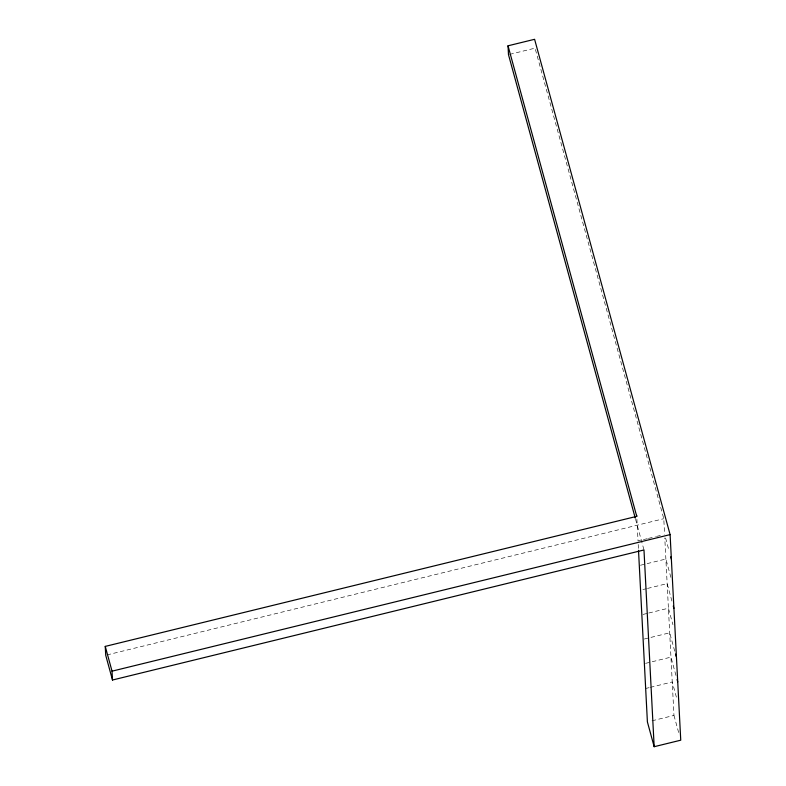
<?xml version="1.0" encoding="UTF-8"?>
<svg xmlns="http://www.w3.org/2000/svg" width="786" height="786" viewBox="0 0 786 786"><rect width="100%" height="100%" fill="white"/><g stroke="black" fill="none" stroke-linecap="round" stroke-linejoin="round"><path stroke-width="0.59" stroke-dasharray="3.93 2.95" d="M509.633 54.372L535.06 48.152L663.787 518.701L664.602 534.441M106.906 654.954L663.787 518.701M647.271 538.675L638.026 540.945L636.748 516.353M648.421 538.4L655.357 536.7M656.507 536.416L662.284 535.001M640.452 565.252L665.87 559.033L671.038 577.897M642.879 589.559L646.347 588.714M647.507 588.429L667.147 583.625L671.981 601.31M642.997 614.436L647.625 613.306M648.774 613.021L668.414 608.217L672.934 624.723M644.274 639.028L669.692 632.809L674.85 651.673M645.532 663.355L670.949 657.135L676.117 675.999M645.66 688.487L649.128 687.642M650.287 687.357L672.236 681.983L677.08 699.678M652.016 720.801L673.966 715.437L664.779 537.948M665.565 537.978L669.112 550.947M635.589 519.291L643.98 549.964M673.966 715.437L678.809 733.122M638.203 544.452L638.448 549.139"/><path stroke-width="1.18" d="M635.265 518.112L508.483 54.656L508.021 45.804L534.598 39.3L670.104 534.608L680.745 740.196L654.168 746.7L647.399 721.931L638.507 550.308M654.168 746.7L643.98 549.964L112.486 680.018L105.717 655.249L105.255 646.397L636.748 516.353L636.699 515.361M112.486 680.018L112.034 671.165L670.104 534.608M670.723 556.842L671.372 559.2M673.278 606.026L673.916 608.384M675.498 654.031L676.147 656.389M508.021 45.804L636.748 516.353M677.08 679.536L677.728 681.894M105.255 646.397L112.034 671.165"/></g></svg>
